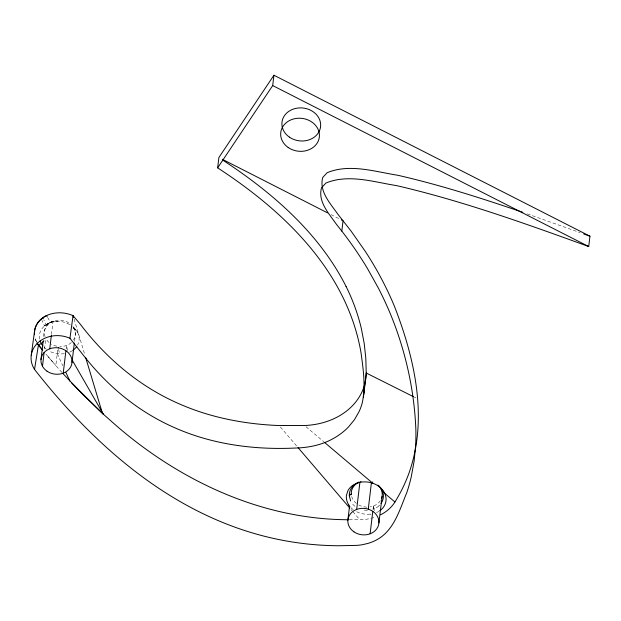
<?xml version="1.0" encoding="UTF-8"?>
<svg xmlns="http://www.w3.org/2000/svg" width="621" height="621" viewBox="0 0 621 621"><rect width="100%" height="100%" fill="white"/><g stroke="black" fill="none" stroke-linecap="round" stroke-linejoin="round"><path stroke-width="0.47" stroke-dasharray="3.1 2.33" d="M43.742 336.458C43.548 330.543 46.063 324.162 51.76 321.701L48.112 323.572L50.317 322.454M44.541 348.979L45.574 340.339M51.481 334.494L53.072 321.142L50.58 322.54A19.639 15.797 10.2 0 0 46.063 324.736L45.558 325.078A19.523 15.704 10.2 0 0 44.518 325.893L42.135 320.692M66.113 348.963L66.525 345.509L67.798 351.874M74.543 341.232C75.273 336.349 76.29 330.644 72.766 326.53L76.259 330.768L73.216 327.283M373.011 509.554L373.423 506.084L374.253 510.85M61.937 372.421L55.812 365.536L57.838 349.181M44.518 325.893L48.322 323.999L46.055 324.736L43.858 319.947M47.312 323.968L48.912 323.176M46.055 324.729A19.911 16.014 10.2 0 1 50.588 322.547L52.412 322.004A19.88 15.983 10.2 0 1 67.037 323.161M54.322 321.631L51.83 321.841L58.258 321.383M349.235 519.738L359.807 519.777A44.207 35.56 10.2 0 0 375.682 516.913M64.367 353.66A19.988 16.084 10.1 0 1 59.445 353.908L57.295 353.698A19.888 16.03 10.1 0 1 48.95 350.935M527.307 213.88L580.138 232.658M372.328 481.71L373.081 482.005M414.269 397.083L415.868 397.89M330.985 214.61L339.602 219.003M305.998 426.712L323.743 441.741M73.821 328.043L77.485 332.134L76.073 329.898M51.38 360.444L55.812 365.536M53.569 362.967L54.687 364.255M52.451 361.678L50.216 359.085M280.42 427.015L297.428 446.895M350.989 509.476L352.247 510.943M352.875 511.681L359.807 519.777M50.278 359.163L47.98 356.462M49.183 357.882L45.752 353.823M45.923 354.032L47.002 355.321M47.607 317.37L50.58 322.54M57.295 353.698L62.791 365.66M74.078 319.085L84.681 354.319M373.423 506.084L374.059 508.902A17.217 14.632 6.8 0 1 372.476 509.476M58.661 349.274L59.445 353.908M73.099 326.933A15.517 13.188 6.8 0 1 73.542 339.959M71.368 342.551A15.517 13.188 6.8 0 1 59.81 346.557M56.759 346.192A15.517 13.188 6.8 0 1 51.318 344.096M49.02 342.443A15.517 13.188 6.8 0 1 46.327 339.353M45.046 336.761A15.517 13.188 6.8 0 1 51.815 321.771A15.517 13.188 6.8 0 1 70.747 324.309M39.62 339.12A19.988 16.084 10.1 0 1 44.425 326.025M66.952 323.293A19.988 16.084 10.1 0 1 70.437 325.047M72.766 326.708A19.988 16.084 10.1 0 1 75.941 329.992M46.389 349.274A19.888 16.03 10.1 0 1 43.742 346.898M77.446 332.142A20.089 16.169 10.1 0 1 77.625 345.035M71.982 350.904A20.089 16.169 10.1 0 1 69.653 352.123M36.429 341.643A27.27 21.929 10.2 0 1 35.141 338.259M36.608 342.078A27.262 21.976 10.2 0 1 34.854 337.156M367.376 510.252A17.217 14.632 6.8 0 1 362.113 509.662M378.771 505.991A17.116 14.547 6.8 0 1 374.059 508.902M371.055 514.126A19.771 15.905 10.2 0 1 370.232 514.235M370.209 514.126A19.872 15.991 10.2 0 1 356.322 511.58M353.209 509.631A19.872 15.991 10.2 0 1 350.919 507.629M354.917 506.239A16.573 14.089 6.8 0 1 351.758 502.917M378.857 511.355A20.027 16.115 10.2 0 1 376.512 512.566M379.586 505.168A17.326 14.725 6.8 0 1 378.74 505.968M380.363 500.697A15.541 13.204 6.8 0 1 369.86 506.961M366.84 507.124A15.541 13.204 6.8 0 1 358.853 505.02M356.407 503.406A15.541 13.204 6.8 0 1 351.564 496.047"/><path stroke-width="0.93" d="M40.994 359.536L43.191 341.1M42.484 366.266L44.13 352.433M49.773 348.8L51.364 335.449M63.233 373.167L65.911 350.694M72.013 362.431L74.318 343.071M217.653 167.856L218.887 157.524L273.931 75.242L589.95 236.213L588.716 246.545C525.56 223.661 462.133 200.8 396.602 185.617C373.64 182.023 348.451 173.686 325.901 183.063L321.507 187.806C317.61 201.732 329.146 213.795 336.458 224.344L341.814 231.097A430.958 366.274 6.8 0 1 367.523 268.629L378.445 288.229A417.459 354.793 6.8 0 1 392.247 318.511C406.157 353.791 414.347 391.409 415.845 429.313A276.982 235.406 6.8 0 1 415.635 445.342L414.114 461.279L411.211 477.029A235.6 200.234 6.8 0 1 406.856 492.484C400.017 508.708 394.777 528.463 378.95 538.539A44.479 37.803 6.8 0 1 368.059 543.398L362.074 544.772A45.954 39.053 6.8 0 1 355.895 545.401L338.693 545.75A268.093 227.853 6.8 0 1 312.084 544.454A262.885 223.42 6.8 0 1 250.674 532.414C162.097 505.486 90.619 441.003 34.535 369.425A27.239 23.148 6.8 0 1 38.401 342.342A27.239 23.148 6.8 0 1 69.948 338.266L82.151 353.683A310.058 263.514 6.8 0 0 94.765 368.882C111.726 387.853 131.489 404.403 153.589 417.079A201.996 171.675 6.8 0 0 197.004 436.221C228.528 446.297 261.922 449.573 294.897 448.067C307.962 447.78 321.142 445.234 332.685 438.876A71.33 60.617 6.8 0 0 348.404 427.062L354.451 419.718L359.07 411.63A73.86 62.775 6.8 0 0 362.222 402.99C365.831 386.51 363.269 369.371 361.042 352.875A258.81 219.958 6.8 0 0 355.81 330.287C334.913 259.71 277.571 206.933 217.653 167.856L272.697 85.574L273.931 75.242M341.814 231.097L343.056 220.758L341.333 219.881M347.876 520.165L349.53 506.309M356.664 509.43L359.854 482.672M368.261 509.173L371.358 483.192M370.116 533.796L372.802 511.285M378.911 522.929L382.07 496.552M69.963 338.251L73.045 315.647A27.27 21.929 10.2 0 0 34.497 334.703M31.244 355.165L34.535 331.249M34.535 369.425L38.424 344.989L37.982 344.422A27.262 21.976 10.2 0 1 37.027 342.87M43.897 340.789L41.382 343.708L38.409 344.717M350.632 501L349.274 495.682L351.16 494.037M34.489 334.634A27.262 21.976 10.2 0 1 41.351 318.969L42.865 317.773A27.378 22.022 10.2 0 1 46.583 315.592L47.103 316.485M348.792 504.958L347.861 503.32A20.609 16.581 10.2 0 1 346.386 495.496L347.977 490.52A20.586 16.565 10.2 0 1 353.854 484.667L359.21 482.113A17.303 14.71 6.8 0 0 349.305 495.682M348.272 519.738C261.48 519.498 178.747 480.444 114.318 423.933L103.195 414.06M522.812 212.32C481.694 198.246 440.227 184.973 397.836 175.277C374.874 171.683 349.685 163.346 327.135 172.716L322.749 177.466C318.845 191.392 330.38 203.447 337.7 214.004L350.966 230.934L365.49 251.66A421.139 338.755 10.2 0 1 394.188 305.687C414.595 357.836 428.288 417.832 409.223 472.449A229.203 184.359 10.2 0 1 394.94 502.016A44.207 35.56 10.2 0 1 380.564 514.809M583.709 233.954L589.95 236.213M413.462 396.687L366.235 373.027L365.8 358.107L364.193 343.39L361.414 328.858A261.992 210.682 10.2 0 0 346.06 286.428M272.697 85.574L588.716 246.545M222.334 159.279L327.531 212.856M222.799 160.133C272.215 192.533 319.015 232.906 346.06 286.428M324.457 442.346L372.74 483.216A19.919 16.03 10.2 0 1 384.748 493.385L394.94 502.009M102.612 413.524L103.303 414.153L72.238 360.172M102.729 413.625L101.572 412.569M101.433 412.437L71.718 383.025M62.814 373.392L81.995 393.667L102.449 413.376L85.721 357.758M378.849 485.995A15.804 13.437 6.8 0 1 379.811 487.159L384.748 493.385A20.027 16.115 10.2 0 1 379.672 510.819M38.238 344.733L38.254 344.748A27.27 21.929 10.2 0 1 37.283 343.242M298.057 447.625L349.732 508.001M42.686 350.166L37.982 344.422L42.414 349.825M381.589 489.395L381.962 490.093M42.865 317.773L43.26 318.643M41.335 318.961L41.731 319.823M65.927 372.491L69.855 381.038M73.565 317.362L73.045 315.647L80.357 324.278C103.412 354.684 132.692 380.626 166.793 397.983A200.824 161.499 10.2 0 0 205.893 413.718C229.661 420.898 254.377 424.585 279.155 425.54L304.577 425.509A70.732 56.884 10.2 0 0 364.519 385.043M58.335 347.411L58.413 347.876M40.093 340.805A20.051 16.138 10.5 0 0 41.397 343.7A19.888 16.03 10.1 0 0 42.989 346.021M76.802 346.394A20.089 16.169 10.1 0 1 72.704 350.43M372.74 483.208A20.074 16.154 10.2 0 0 363.922 481.896A19.678 15.835 10.2 0 0 357.479 483.006M360.638 481.648A16.814 14.291 6.8 0 1 361.003 481.554M349.918 506.526A19.872 15.991 10.2 0 1 348.761 504.974M381.993 490.078A17.326 14.725 6.8 0 1 381.03 503.445M377.847 485.11A16.883 14.353 6.8 0 1 381.573 489.402M380.952 489.03A15.541 13.204 6.8 0 1 381.535 498.391M351.331 494.751A15.541 13.204 6.8 0 1 358.705 482.315M366.235 373.027L363.386 397.106L365.132 382.606A70.732 56.884 10.2 0 0 366.235 373.027M47.025 371.195A15.579 13.243 6.8 0 0 71.92 363.231A15.579 13.243 6.8 0 0 50.565 348.528A15.579 13.243 6.8 0 0 47.025 371.195M353.916 531.824A15.579 13.243 6.8 0 0 378.802 523.86A15.579 13.243 6.8 0 0 357.448 509.158A15.579 13.243 6.8 0 0 353.916 531.824M289.448 137.171A19.43 16.519 6.8 0 0 320.498 127.258A19.43 16.519 6.8 0 0 293.88 108.9A19.43 16.519 6.8 0 0 289.448 137.171M288.214 147.503A19.43 16.519 6.8 0 0 319.272 137.59A19.43 16.519 6.8 0 0 292.646 119.24A19.43 16.519 6.8 0 0 288.214 147.503"/></g></svg>
